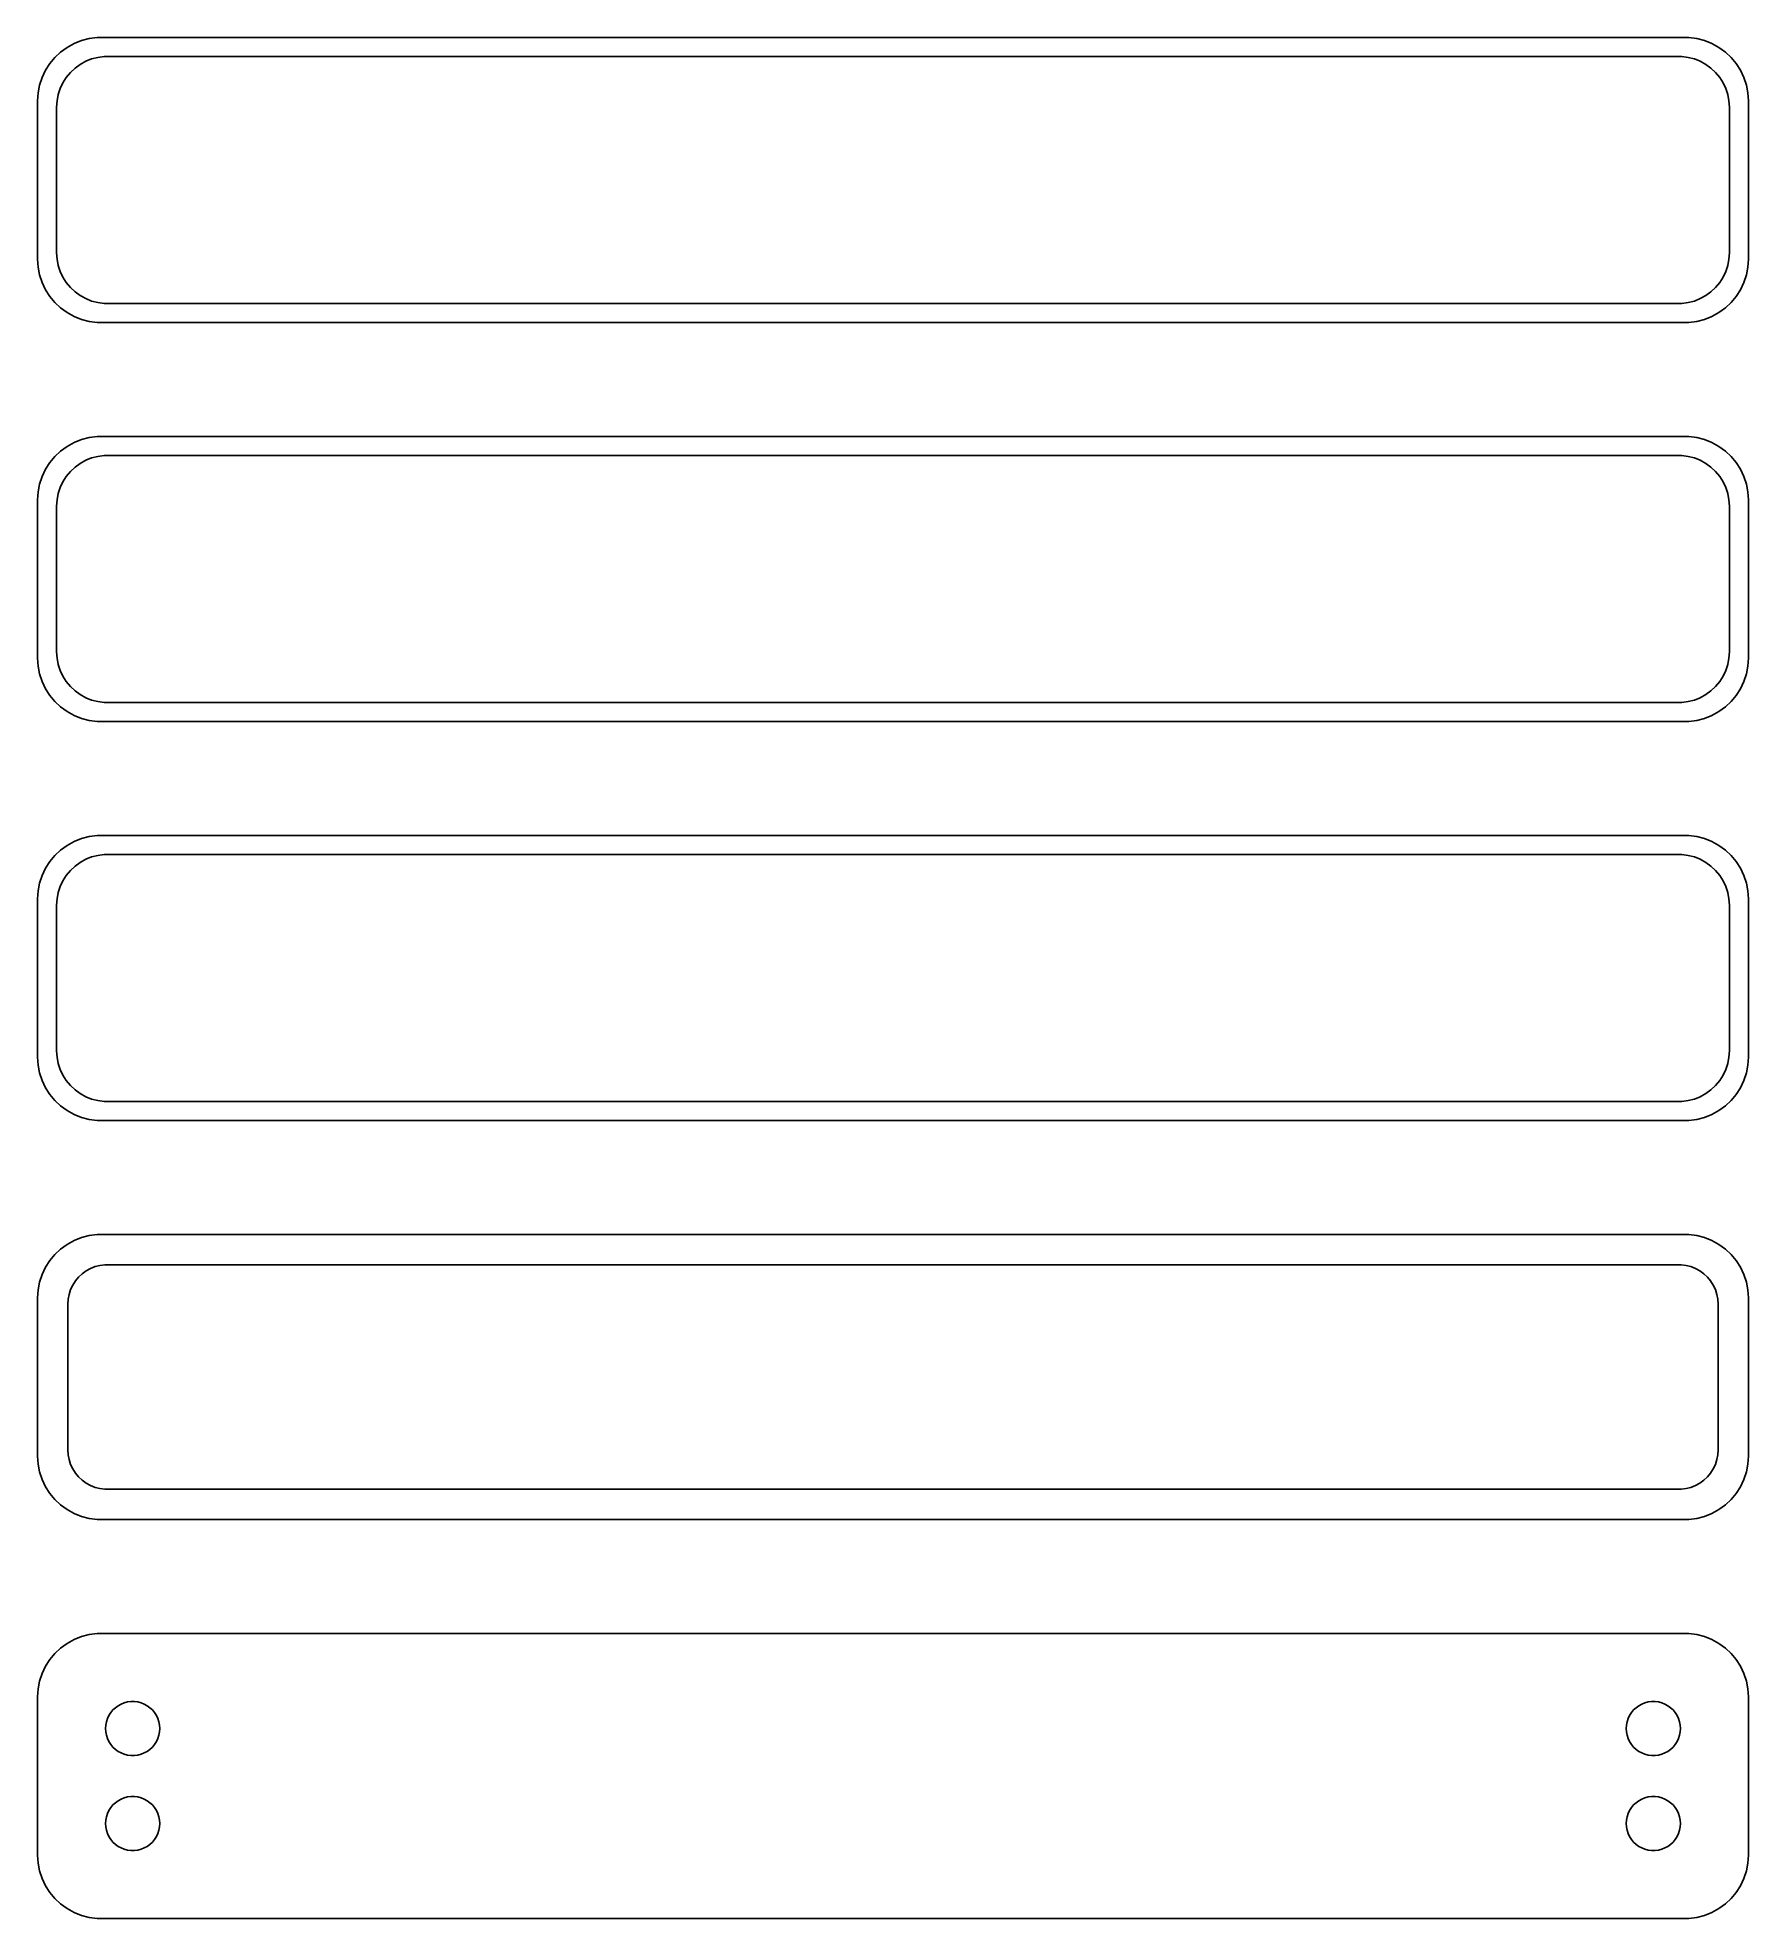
# Model space of a CAD drawing. Header units: metres. Extents: x -68 to 68, y 146 to 295.
import ezdxf

# ---------------------------------------------------------------- set-up
doc = ezdxf.new("R2010")
doc.units = ezdxf.units.M

msp = doc.modelspace()

# ---------------------------------------------------------------- linework, layer by layer
for p, q in [((-64.6289, 294.274), (-65.1791, 293.972)), ((-64.0451, 294.505), (-64.6289, 294.274)), ((-63.4369, 294.661), (-64.0451, 294.505)), ((-62.8139, 294.74), (-63.4369, 294.661)), ((62.8139, 294.74), (-62.8139, 294.74)), ((63.4369, 294.661), (62.8139, 294.74)), ((64.0451, 294.505), (63.4369, 294.661)), ((64.6289, 294.274), (64.0451, 294.505)), ((65.1791, 293.972), (64.6289, 294.274)), ((-66.5451, 292.689), (-66.8815, 292.159)), ((-66.1448, 293.173), (-66.5451, 292.689)), ((-65.6871, 293.603), (-66.1448, 293.173)), ((-65.1791, 293.972), (-65.6871, 293.603)), ((-64.5497, 292.332), (-64.1433, 292.627)), ((-64.1433, 292.627), (-63.7031, 292.869)), ((-63.7031, 292.869), (-63.2361, 293.054)), ((-63.2361, 293.054), (-62.7495, 293.179)), ((-62.7495, 293.179), (-62.2512, 293.242)), ((-62.2512, 293.242), (62.2512, 293.242)), ((62.2512, 293.242), (62.7495, 293.179)), ((62.7495, 293.179), (63.2361, 293.054)), ((63.2361, 293.054), (63.7031, 292.869)), ((63.7031, 292.869), (64.1433, 292.627)), ((64.1433, 292.627), (64.5497, 292.332)), ((65.6871, 293.603), (65.1791, 293.972)), ((66.1448, 293.173), (65.6871, 293.603)), ((66.5451, 292.689), (66.1448, 293.173)), ((66.8815, 292.159), (66.5451, 292.689)), ((-67.1489, 291.591), (-67.3429, 290.993)), ((-66.8815, 292.159), (-67.1489, 291.591)), ((-65.7191, 290.722), (-65.5052, 291.177)), ((-65.5052, 291.177), (-65.2361, 291.601)), ((-65.2361, 291.601), (-64.9159, 291.988)), ((-64.9159, 291.988), (-64.5497, 292.332)), ((64.5497, 292.332), (64.9159, 291.988)), ((64.9159, 291.988), (65.2361, 291.601)), ((65.2361, 291.601), (65.5052, 291.177)), ((65.5052, 291.177), (65.7191, 290.722)), ((67.1489, 291.591), (66.8815, 292.159)), ((67.3429, 290.993), (67.1489, 291.591)), ((-67.4606, 290.377), (-67.5, 289.75)), ((-67.5, 289.75), (-67.5, 277.25)), ((-67.3429, 290.993), (-67.4606, 290.377)), ((-66, 289.25), (-65.9685, 289.751)), ((-65.9685, 289.751), (-65.8743, 290.245)), ((-65.8743, 290.245), (-65.7191, 290.722)), ((65.7191, 290.722), (65.8743, 290.245)), ((65.8743, 290.245), (65.9685, 289.751)), ((65.9685, 289.751), (66, 289.25)), ((67.4606, 290.377), (67.3429, 290.993)), ((67.5, 289.75), (67.4606, 290.377)), ((67.5, 277.25), (67.5, 289.75)), ((-66, 277.75), (-66, 289.25)), ((66, 289.25), (66, 277.75)), ((-65.9685, 277.249), (-66, 277.75)), ((66, 277.75), (65.9685, 277.249)), ((-67.5, 277.25), (-67.4606, 276.623)), ((-67.4606, 276.623), (-67.3429, 276.007)), ((-65.8743, 276.755), (-65.9685, 277.249)), ((-65.7191, 276.278), (-65.8743, 276.755)), ((-65.5052, 275.823), (-65.7191, 276.278)), ((65.7191, 276.278), (65.5052, 275.823)), ((65.8743, 276.755), (65.7191, 276.278)), ((65.9685, 277.249), (65.8743, 276.755)), ((67.3429, 276.007), (67.4606, 276.623)), ((67.4606, 276.623), (67.5, 277.25)), ((-67.3429, 276.007), (-67.1489, 275.409)), ((-67.1489, 275.409), (-66.8815, 274.841)), ((-66.8815, 274.841), (-66.5451, 274.311)), ((-65.2361, 275.399), (-65.5052, 275.823)), ((-64.9159, 275.012), (-65.2361, 275.399)), ((-64.5497, 274.668), (-64.9159, 275.012)), ((64.9159, 275.012), (64.5497, 274.668)), ((65.2361, 275.399), (64.9159, 275.012)), ((65.5052, 275.823), (65.2361, 275.399)), ((66.5451, 274.311), (66.8815, 274.841)), ((66.8815, 274.841), (67.1489, 275.409)), ((67.1489, 275.409), (67.3429, 276.007)), ((-66.5451, 274.311), (-66.1448, 273.827)), ((-66.1448, 273.827), (-65.6871, 273.397)), ((-65.6871, 273.397), (-65.1791, 273.028)), ((-64.1433, 274.373), (-64.5497, 274.668)), ((-63.7031, 274.131), (-64.1433, 274.373)), ((-63.2361, 273.946), (-63.7031, 274.131)), ((-62.7495, 273.821), (-63.2361, 273.946)), ((-62.2512, 273.758), (-62.7495, 273.821)), ((62.2512, 273.758), (-62.2512, 273.758)), ((62.7495, 273.821), (62.2512, 273.758)), ((63.2361, 273.946), (62.7495, 273.821)), ((63.7031, 274.131), (63.2361, 273.946)), ((64.1433, 274.373), (63.7031, 274.131)), ((64.5497, 274.668), (64.1433, 274.373)), ((65.1791, 273.028), (65.6871, 273.397)), ((65.6871, 273.397), (66.1448, 273.827)), ((66.1448, 273.827), (66.5451, 274.311)), ((-65.1791, 273.028), (-64.6289, 272.726)), ((-64.6289, 272.726), (-64.0451, 272.495)), ((-64.0451, 272.495), (-63.4369, 272.339)), ((-63.4369, 272.339), (-62.8139, 272.26)), ((-62.8139, 272.26), (62.8139, 272.26)), ((62.8139, 272.26), (63.4369, 272.339)), ((63.4369, 272.339), (64.0451, 272.495)), ((64.0451, 272.495), (64.6289, 272.726)), ((64.6289, 272.726), (65.1791, 273.028)), ((-64.0451, 263.005), (-64.6289, 262.774)), ((-63.4369, 263.161), (-64.0451, 263.005)), ((-62.8139, 263.24), (-63.4369, 263.161)), ((62.8139, 263.24), (-62.8139, 263.24)), ((63.4369, 263.161), (62.8139, 263.24)), ((64.0451, 263.005), (63.4369, 263.161)), ((64.6289, 262.774), (64.0451, 263.005)), ((-66.1448, 261.673), (-66.5451, 261.189)), ((-65.6871, 262.103), (-66.1448, 261.673)), ((-65.1791, 262.472), (-65.6871, 262.103)), ((-64.6289, 262.774), (-65.1791, 262.472)), ((-64.1433, 261.127), (-63.7031, 261.369)), ((-63.7031, 261.369), (-63.2361, 261.554)), ((-63.2361, 261.554), (-62.7495, 261.679)), ((-62.7495, 261.679), (-62.2512, 261.742)), ((-62.2512, 261.742), (62.2512, 261.742)), ((62.2512, 261.742), (62.7495, 261.679)), ((62.7495, 261.679), (63.2361, 261.554)), ((63.2361, 261.554), (63.7031, 261.369)), ((63.7031, 261.369), (64.1433, 261.127)), ((65.1791, 262.472), (64.6289, 262.774)), ((65.6871, 262.103), (65.1791, 262.472)), ((66.1448, 261.673), (65.6871, 262.103)), ((66.5451, 261.189), (66.1448, 261.673)), ((-67.1489, 260.091), (-67.3429, 259.493)), ((-66.8815, 260.659), (-67.1489, 260.091)), ((-66.5451, 261.189), (-66.8815, 260.659)), ((-65.5052, 259.677), (-65.2361, 260.101)), ((-65.2361, 260.101), (-64.9159, 260.488)), ((-64.9159, 260.488), (-64.5497, 260.832)), ((-64.5497, 260.832), (-64.1433, 261.127)), ((64.1433, 261.127), (64.5497, 260.832)), ((64.5497, 260.832), (64.9159, 260.488)), ((64.9159, 260.488), (65.2361, 260.101)), ((65.2361, 260.101), (65.5052, 259.677)), ((66.8815, 260.659), (66.5451, 261.189)), ((67.1489, 260.091), (66.8815, 260.659)), ((67.3429, 259.493), (67.1489, 260.091)), ((-67.4606, 258.877), (-67.5, 258.25)), ((-67.3429, 259.493), (-67.4606, 258.877)), ((-65.9685, 258.251), (-65.8743, 258.745)), ((-65.8743, 258.745), (-65.7191, 259.222)), ((-65.7191, 259.222), (-65.5052, 259.677)), ((65.5052, 259.677), (65.7191, 259.222)), ((65.7191, 259.222), (65.8743, 258.745)), ((65.8743, 258.745), (65.9685, 258.251)), ((67.4606, 258.877), (67.3429, 259.493)), ((67.5, 258.25), (67.4606, 258.877)), ((-67.5, 258.25), (-67.5, 245.75)), ((-66, 257.75), (-65.9685, 258.251)), ((-66, 246.25), (-66, 257.75)), ((65.9685, 258.251), (66, 257.75)), ((66, 257.75), (66, 246.25)), ((67.5, 245.75), (67.5, 258.25)), ((-67.5, 245.75), (-67.4606, 245.123)), ((-67.4606, 245.123), (-67.3429, 244.507)), ((-65.9685, 245.749), (-66, 246.25)), ((-65.8743, 245.255), (-65.9685, 245.749)), ((-65.7191, 244.778), (-65.8743, 245.255)), ((65.8743, 245.255), (65.7191, 244.778)), ((65.9685, 245.749), (65.8743, 245.255)), ((66, 246.25), (65.9685, 245.749)), ((67.3429, 244.507), (67.4606, 245.123)), ((67.4606, 245.123), (67.5, 245.75)), ((-67.3429, 244.507), (-67.1489, 243.909)), ((-67.1489, 243.909), (-66.8815, 243.341)), ((-65.5052, 244.323), (-65.7191, 244.778)), ((-65.2361, 243.899), (-65.5052, 244.323)), ((-64.9159, 243.512), (-65.2361, 243.899)), ((-64.5497, 243.168), (-64.9159, 243.512)), ((64.9159, 243.512), (64.5497, 243.168)), ((65.2361, 243.899), (64.9159, 243.512)), ((65.5052, 244.323), (65.2361, 243.899)), ((65.7191, 244.778), (65.5052, 244.323)), ((66.8815, 243.341), (67.1489, 243.909)), ((67.1489, 243.909), (67.3429, 244.507)), ((-66.8815, 243.341), (-66.5451, 242.811)), ((-66.5451, 242.811), (-66.1448, 242.327)), ((-66.1448, 242.327), (-65.6871, 241.897)), ((-64.1433, 242.873), (-64.5497, 243.168)), ((-63.7031, 242.631), (-64.1433, 242.873)), ((-63.2361, 242.446), (-63.7031, 242.631)), ((-62.7495, 242.321), (-63.2361, 242.446)), ((-62.2512, 242.258), (-62.7495, 242.321)), ((62.2512, 242.258), (-62.2512, 242.258)), ((62.7495, 242.321), (62.2512, 242.258)), ((63.2361, 242.446), (62.7495, 242.321)), ((63.7031, 242.631), (63.2361, 242.446)), ((64.1433, 242.873), (63.7031, 242.631)), ((64.5497, 243.168), (64.1433, 242.873)), ((65.6871, 241.897), (66.1448, 242.327)), ((66.1448, 242.327), (66.5451, 242.811)), ((66.5451, 242.811), (66.8815, 243.341)), ((-65.6871, 241.897), (-65.1791, 241.528)), ((-65.1791, 241.528), (-64.6289, 241.226)), ((-64.6289, 241.226), (-64.0451, 240.995)), ((-64.0451, 240.995), (-63.4369, 240.839)), ((-63.4369, 240.839), (-62.8139, 240.76)), ((-62.8139, 240.76), (62.8139, 240.76)), ((62.8139, 240.76), (63.4369, 240.839)), ((63.4369, 240.839), (64.0451, 240.995)), ((64.0451, 240.995), (64.6289, 241.226)), ((64.6289, 241.226), (65.1791, 241.528)), ((65.1791, 241.528), (65.6871, 241.897)), ((-63.4369, 231.661), (-64.0451, 231.505)), ((-62.8139, 231.74), (-63.4369, 231.661)), ((62.8139, 231.74), (-62.8139, 231.74)), ((63.4369, 231.661), (62.8139, 231.74)), ((64.0451, 231.505), (63.4369, 231.661)), ((-66.1448, 230.173), (-66.5451, 229.689)), ((-65.6871, 230.603), (-66.1448, 230.173)), ((-65.1791, 230.972), (-65.6871, 230.603)), ((-64.6289, 231.274), (-65.1791, 230.972)), ((-64.0451, 231.505), (-64.6289, 231.274)), ((-63.2361, 230.054), (-62.7495, 230.179)), ((-62.7495, 230.179), (-62.2512, 230.242)), ((-62.2512, 230.242), (62.2512, 230.242)), ((62.2512, 230.242), (62.7495, 230.179)), ((62.7495, 230.179), (63.2361, 230.054)), ((64.6289, 231.274), (64.0451, 231.505)), ((65.1791, 230.972), (64.6289, 231.274)), ((65.6871, 230.603), (65.1791, 230.972)), ((66.1448, 230.173), (65.6871, 230.603)), ((66.5451, 229.689), (66.1448, 230.173)), ((-66.8815, 229.159), (-67.1489, 228.591)), ((-66.5451, 229.689), (-66.8815, 229.159)), ((-65.2361, 228.601), (-64.9159, 228.988)), ((-64.9159, 228.988), (-64.5497, 229.332)), ((-64.5497, 229.332), (-64.1433, 229.627)), ((-64.1433, 229.627), (-63.7031, 229.869)), ((-63.7031, 229.869), (-63.2361, 230.054)), ((63.2361, 230.054), (63.7031, 229.869)), ((63.7031, 229.869), (64.1433, 229.627)), ((64.1433, 229.627), (64.5497, 229.332)), ((64.5497, 229.332), (64.9159, 228.988)), ((64.9159, 228.988), (65.2361, 228.601)), ((66.8815, 229.159), (66.5451, 229.689)), ((67.1489, 228.591), (66.8815, 229.159)), ((-67.4606, 227.377), (-67.5, 226.75)), ((-67.3429, 227.993), (-67.4606, 227.377)), ((-67.1489, 228.591), (-67.3429, 227.993)), ((-65.9685, 226.751), (-65.8743, 227.245)), ((-65.8743, 227.245), (-65.7191, 227.722)), ((-65.7191, 227.722), (-65.5052, 228.177)), ((-65.5052, 228.177), (-65.2361, 228.601)), ((65.2361, 228.601), (65.5052, 228.177)), ((65.5052, 228.177), (65.7191, 227.722)), ((65.7191, 227.722), (65.8743, 227.245)), ((65.8743, 227.245), (65.9685, 226.751)), ((67.3429, 227.993), (67.1489, 228.591)), ((67.4606, 227.377), (67.3429, 227.993)), ((67.5, 226.75), (67.4606, 227.377)), ((-67.5, 226.75), (-67.5, 214.25)), ((-66, 226.25), (-65.9685, 226.751)), ((-66, 214.75), (-66, 226.25)), ((65.9685, 226.751), (66, 226.25)), ((66, 226.25), (66, 214.75)), ((67.5, 214.25), (67.5, 226.75)), ((-67.5, 214.25), (-67.4606, 213.623)), ((-65.9685, 214.249), (-66, 214.75)), ((-65.8743, 213.755), (-65.9685, 214.249)), ((65.9685, 214.249), (65.8743, 213.755)), ((66, 214.75), (65.9685, 214.249)), ((67.4606, 213.623), (67.5, 214.25)), ((-67.4606, 213.623), (-67.3429, 213.007)), ((-67.3429, 213.007), (-67.1489, 212.409)), ((-67.1489, 212.409), (-66.8815, 211.841)), ((-65.7191, 213.278), (-65.8743, 213.755)), ((-65.5052, 212.823), (-65.7191, 213.278)), ((-65.2361, 212.399), (-65.5052, 212.823)), ((-64.9159, 212.012), (-65.2361, 212.399)), ((65.2361, 212.399), (64.9159, 212.012)), ((65.5052, 212.823), (65.2361, 212.399)), ((65.7191, 213.278), (65.5052, 212.823)), ((65.8743, 213.755), (65.7191, 213.278)), ((66.8815, 211.841), (67.1489, 212.409)), ((67.1489, 212.409), (67.3429, 213.007)), ((67.3429, 213.007), (67.4606, 213.623)), ((-66.8815, 211.841), (-66.5451, 211.311)), ((-66.5451, 211.311), (-66.1448, 210.827)), ((-64.5497, 211.668), (-64.9159, 212.012)), ((-64.1433, 211.373), (-64.5497, 211.668)), ((-63.7031, 211.131), (-64.1433, 211.373)), ((-63.2361, 210.946), (-63.7031, 211.131)), ((-62.7495, 210.821), (-63.2361, 210.946)), ((63.2361, 210.946), (62.7495, 210.821)), ((63.7031, 211.131), (63.2361, 210.946)), ((64.1433, 211.373), (63.7031, 211.131)), ((64.5497, 211.668), (64.1433, 211.373)), ((64.9159, 212.012), (64.5497, 211.668)), ((66.1448, 210.827), (66.5451, 211.311)), ((66.5451, 211.311), (66.8815, 211.841)), ((-66.1448, 210.827), (-65.6871, 210.397)), ((-65.6871, 210.397), (-65.1791, 210.028)), ((-65.1791, 210.028), (-64.6289, 209.726)), ((-64.6289, 209.726), (-64.0451, 209.495)), ((-64.0451, 209.495), (-63.4369, 209.339)), ((-62.2512, 210.758), (-62.7495, 210.821)), ((62.2512, 210.758), (-62.2512, 210.758)), ((62.7495, 210.821), (62.2512, 210.758)), ((63.4369, 209.339), (64.0451, 209.495)), ((64.0451, 209.495), (64.6289, 209.726)), ((64.6289, 209.726), (65.1791, 210.028)), ((65.1791, 210.028), (65.6871, 210.397)), ((65.6871, 210.397), (66.1448, 210.827)), ((-63.4369, 209.339), (-62.8139, 209.26)), ((-62.8139, 209.26), (62.8139, 209.26)), ((62.8139, 209.26), (63.4369, 209.339)), ((-65.6871, 199.103), (-66.1448, 198.673)), ((-65.1791, 199.472), (-65.6871, 199.103)), ((-64.6289, 199.774), (-65.1791, 199.472)), ((-64.0451, 200.005), (-64.6289, 199.774)), ((-63.4369, 200.161), (-64.0451, 200.005)), ((-62.8139, 200.24), (-63.4369, 200.161)), ((62.8139, 200.24), (-62.8139, 200.24)), ((63.4369, 200.161), (62.8139, 200.24)), ((64.0451, 200.005), (63.4369, 200.161)), ((64.6289, 199.774), (64.0451, 200.005)), ((65.1791, 199.472), (64.6289, 199.774)), ((65.6871, 199.103), (65.1791, 199.472)), ((66.1448, 198.673), (65.6871, 199.103)), ((-66.8815, 197.659), (-67.1489, 197.091)), ((-66.5451, 198.189), (-66.8815, 197.659)), ((-66.1448, 198.673), (-66.5451, 198.189)), ((-63.668, 197.378), (-63.3254, 197.567)), ((-63.3254, 197.567), (-62.9619, 197.711)), ((-62.9619, 197.711), (-62.5833, 197.808)), ((-62.5833, 197.808), (-62.1954, 197.857)), ((-62.1954, 197.857), (62.1954, 197.857)), ((62.1954, 197.857), (62.5833, 197.808)), ((62.5833, 197.808), (62.9619, 197.711)), ((62.9619, 197.711), (63.3254, 197.567)), ((63.3254, 197.567), (63.668, 197.378)), ((66.5451, 198.189), (66.1448, 198.673)), ((66.8815, 197.659), (66.5451, 198.189)), ((67.1489, 197.091), (66.8815, 197.659)), ((-67.3429, 196.493), (-67.4606, 195.877)), ((-67.1489, 197.091), (-67.3429, 196.493)), ((-64.8943, 195.896), (-64.7279, 196.25)), ((-64.7279, 196.25), (-64.5184, 196.58)), ((-64.5184, 196.58), (-64.2692, 196.881)), ((-64.2692, 196.881), (-63.9842, 197.149)), ((-63.9842, 197.149), (-63.668, 197.378)), ((63.668, 197.378), (63.9842, 197.149)), ((63.9842, 197.149), (64.2692, 196.881)), ((64.2692, 196.881), (64.5184, 196.58)), ((64.5184, 196.58), (64.7279, 196.25)), ((64.7279, 196.25), (64.8943, 195.896)), ((67.3429, 196.493), (67.1489, 197.091)), ((67.4606, 195.877), (67.3429, 196.493)), ((-67.4606, 195.877), (-67.5, 195.25)), ((-67.5, 195.25), (-67.5, 182.75)), ((-65.1129, 194.75), (-65.0884, 195.14)), ((-65.1129, 183.25), (-65.1129, 194.75)), ((-65.0884, 195.14), (-65.0151, 195.524)), ((-65.0151, 195.524), (-64.8943, 195.896)), ((64.8943, 195.896), (65.0151, 195.524)), ((65.0151, 195.524), (65.0884, 195.14)), ((65.0884, 195.14), (65.1129, 194.75)), ((65.1129, 194.75), (65.1129, 183.25)), ((67.5, 195.25), (67.4606, 195.877)), ((67.5, 182.75), (67.5, 195.25)), ((-67.5, 182.75), (-67.4606, 182.123)), ((-65.0884, 182.86), (-65.1129, 183.25)), ((-65.0151, 182.476), (-65.0884, 182.86)), ((65.0884, 182.86), (65.0151, 182.476)), ((65.1129, 183.25), (65.0884, 182.86)), ((67.4606, 182.123), (67.5, 182.75)), ((-67.4606, 182.123), (-67.3429, 181.507)), ((-67.3429, 181.507), (-67.1489, 180.909)), ((-64.8943, 182.104), (-65.0151, 182.476)), ((-64.7279, 181.75), (-64.8943, 182.104)), ((-64.5184, 181.42), (-64.7279, 181.75)), ((-64.2692, 181.119), (-64.5184, 181.42)), ((64.5184, 181.42), (64.2692, 181.119)), ((64.7279, 181.75), (64.5184, 181.42)), ((64.8943, 182.104), (64.7279, 181.75)), ((65.0151, 182.476), (64.8943, 182.104)), ((67.1489, 180.909), (67.3429, 181.507)), ((67.3429, 181.507), (67.4606, 182.123)), ((-67.1489, 180.909), (-66.8815, 180.341)), ((-66.8815, 180.341), (-66.5451, 179.811)), ((-66.5451, 179.811), (-66.1448, 179.327)), ((-63.9842, 180.851), (-64.2692, 181.119)), ((-63.668, 180.622), (-63.9842, 180.851)), ((-63.3254, 180.433), (-63.668, 180.622)), ((-62.9619, 180.289), (-63.3254, 180.433)), ((-62.5833, 180.192), (-62.9619, 180.289)), ((-62.1954, 180.143), (-62.5833, 180.192)), ((62.1954, 180.143), (-62.1954, 180.143)), ((62.5833, 180.192), (62.1954, 180.143)), ((62.9619, 180.289), (62.5833, 180.192)), ((63.3254, 180.433), (62.9619, 180.289)), ((63.668, 180.622), (63.3254, 180.433)), ((63.9842, 180.851), (63.668, 180.622)), ((64.2692, 181.119), (63.9842, 180.851)), ((66.1448, 179.327), (66.5451, 179.811)), ((66.5451, 179.811), (66.8815, 180.341)), ((66.8815, 180.341), (67.1489, 180.909)), ((-66.1448, 179.327), (-65.6871, 178.897)), ((-65.6871, 178.897), (-65.1791, 178.528)), ((-65.1791, 178.528), (-64.6289, 178.226)), ((-64.6289, 178.226), (-64.0451, 177.995)), ((64.0451, 177.995), (64.6289, 178.226)), ((64.6289, 178.226), (65.1791, 178.528)), ((65.1791, 178.528), (65.6871, 178.897)), ((65.6871, 178.897), (66.1448, 179.327)), ((-64.0451, 177.995), (-63.4369, 177.839)), ((-63.4369, 177.839), (-62.8139, 177.76)), ((-62.8139, 177.76), (62.8139, 177.76)), ((62.8139, 177.76), (63.4369, 177.839)), ((63.4369, 177.839), (64.0451, 177.995)), ((-65.1791, 167.972), (-65.6871, 167.603)), ((-64.6289, 168.274), (-65.1791, 167.972)), ((-64.0451, 168.505), (-64.6289, 168.274)), ((-63.4369, 168.661), (-64.0451, 168.505)), ((-62.8139, 168.74), (-63.4369, 168.661)), ((62.8139, 168.74), (-62.8139, 168.74)), ((63.4369, 168.661), (62.8139, 168.74)), ((64.0451, 168.505), (63.4369, 168.661)), ((64.6289, 168.274), (64.0451, 168.505)), ((65.1791, 167.972), (64.6289, 168.274)), ((65.6871, 167.603), (65.1791, 167.972)), ((-66.5451, 166.689), (-66.8815, 166.159)), ((-66.1448, 167.173), (-66.5451, 166.689)), ((-65.6871, 167.603), (-66.1448, 167.173)), ((66.1448, 167.173), (65.6871, 167.603)), ((66.5451, 166.689), (66.1448, 167.173)), ((66.8815, 166.159), (66.5451, 166.689)), ((-67.3429, 164.993), (-67.4606, 164.377)), ((-67.1489, 165.591), (-67.3429, 164.993)), ((-66.8815, 166.159), (-67.1489, 165.591)), ((67.1489, 165.591), (66.8815, 166.159)), ((67.3429, 164.993), (67.1489, 165.591)), ((67.4606, 164.377), (67.3429, 164.993)), ((-67.4606, 164.377), (-67.5, 163.75)), ((-67.5, 163.75), (-67.5, 151.25)), ((-60.6598, 163.281), (-60.4001, 163.347)), ((-60.4001, 163.347), (-60.1341, 163.381)), ((-60.1341, 163.381), (-59.8659, 163.381)), ((-59.8659, 163.381), (-59.5999, 163.347)), ((-59.5999, 163.347), (-59.3401, 163.281)), ((59.3401, 163.281), (59.5999, 163.347)), ((59.5999, 163.347), (59.8659, 163.381)), ((59.8659, 163.381), (60.1341, 163.381)), ((60.1341, 163.381), (60.4001, 163.347)), ((60.4001, 163.347), (60.6598, 163.281)), ((67.5, 163.75), (67.4606, 164.377)), ((67.5, 151.25), (67.5, 163.75)), ((-62.0682, 161.781), (-61.9853, 162.036)), ((-61.9853, 162.036), (-61.8712, 162.279)), ((-61.8712, 162.279), (-61.7275, 162.505)), ((-61.7275, 162.505), (-61.5565, 162.712)), ((-61.5565, 162.712), (-61.3611, 162.895)), ((-61.3611, 162.895), (-61.1441, 163.053)), ((-61.1441, 163.053), (-60.9092, 163.182)), ((-60.9092, 163.182), (-60.6598, 163.281)), ((-59.3401, 163.281), (-59.0908, 163.182)), ((-59.0908, 163.182), (-58.8559, 163.053)), ((-58.8559, 163.053), (-58.6389, 162.895)), ((-58.6389, 162.895), (-58.4434, 162.712)), ((-58.4434, 162.712), (-58.2725, 162.505)), ((-58.2725, 162.505), (-58.1288, 162.279)), ((-58.1288, 162.279), (-58.0146, 162.036)), ((-58.0146, 162.036), (-57.9318, 161.781)), ((57.9318, 161.781), (58.0146, 162.036)), ((58.0146, 162.036), (58.1288, 162.279)), ((58.1288, 162.279), (58.2725, 162.505)), ((58.2725, 162.505), (58.4434, 162.712)), ((58.4434, 162.712), (58.6389, 162.895)), ((58.6389, 162.895), (58.8559, 163.053)), ((58.8559, 163.053), (59.0908, 163.182)), ((59.0908, 163.182), (59.3401, 163.281)), ((60.6598, 163.281), (60.9092, 163.182)), ((60.9092, 163.182), (61.1441, 163.053)), ((61.1441, 163.053), (61.3611, 162.895)), ((61.3611, 162.895), (61.5565, 162.712)), ((61.5565, 162.712), (61.7275, 162.505)), ((61.7275, 162.505), (61.8712, 162.279)), ((61.8712, 162.279), (61.9853, 162.036)), ((61.9853, 162.036), (62.0682, 161.781)), ((-62.1353, 161.25), (-62.1185, 161.518)), ((-62.1185, 160.982), (-62.1353, 161.25)), ((-62.1185, 161.518), (-62.0682, 161.781)), ((-62.0682, 160.719), (-62.1185, 160.982)), ((-61.9853, 160.464), (-62.0682, 160.719)), ((-61.8712, 160.221), (-61.9853, 160.464)), ((-58.0146, 160.464), (-58.1288, 160.221)), ((-57.9318, 160.719), (-58.0146, 160.464)), ((-57.9318, 161.781), (-57.8815, 161.518)), ((-57.8815, 160.982), (-57.9318, 160.719)), ((-57.8815, 161.518), (-57.8647, 161.25)), ((-57.8647, 161.25), (-57.8815, 160.982)), ((57.8647, 161.25), (57.8815, 161.518)), ((57.8815, 160.982), (57.8647, 161.25)), ((57.8815, 161.518), (57.9318, 161.781)), ((57.9318, 160.719), (57.8815, 160.982)), ((58.0146, 160.464), (57.9318, 160.719)), ((58.1288, 160.221), (58.0146, 160.464)), ((61.9853, 160.464), (61.8712, 160.221)), ((62.0682, 160.719), (61.9853, 160.464)), ((62.0682, 161.781), (62.1185, 161.518)), ((62.1185, 160.982), (62.0682, 160.719)), ((62.1185, 161.518), (62.1353, 161.25)), ((62.1353, 161.25), (62.1185, 160.982)), ((-61.7275, 159.995), (-61.8712, 160.221)), ((-61.5565, 159.788), (-61.7275, 159.995)), ((-61.3611, 159.605), (-61.5565, 159.788)), ((-61.1441, 159.447), (-61.3611, 159.605)), ((-60.9092, 159.318), (-61.1441, 159.447)), ((-60.6598, 159.219), (-60.9092, 159.318)), ((-60.4001, 159.153), (-60.6598, 159.219)), ((-60.1341, 159.119), (-60.4001, 159.153)), ((-59.8659, 159.119), (-60.1341, 159.119)), ((-59.5999, 159.153), (-59.8659, 159.119)), ((-59.3401, 159.219), (-59.5999, 159.153)), ((-59.0908, 159.318), (-59.3401, 159.219)), ((-58.8559, 159.447), (-59.0908, 159.318)), ((-58.6389, 159.605), (-58.8559, 159.447)), ((-58.4434, 159.788), (-58.6389, 159.605)), ((-58.2725, 159.995), (-58.4434, 159.788)), ((-58.1288, 160.221), (-58.2725, 159.995)), ((58.2725, 159.995), (58.1288, 160.221)), ((58.4434, 159.788), (58.2725, 159.995)), ((58.6389, 159.605), (58.4434, 159.788)), ((58.8559, 159.447), (58.6389, 159.605)), ((59.0908, 159.318), (58.8559, 159.447)), ((59.3401, 159.219), (59.0908, 159.318)), ((59.5999, 159.153), (59.3401, 159.219)), ((59.8659, 159.119), (59.5999, 159.153)), ((60.1341, 159.119), (59.8659, 159.119)), ((60.4001, 159.153), (60.1341, 159.119)), ((60.6598, 159.219), (60.4001, 159.153)), ((60.9092, 159.318), (60.6598, 159.219)), ((61.1441, 159.447), (60.9092, 159.318)), ((61.3611, 159.605), (61.1441, 159.447)), ((61.5565, 159.788), (61.3611, 159.605)), ((61.7275, 159.995), (61.5565, 159.788)), ((61.8712, 160.221), (61.7275, 159.995)), ((-62.0682, 154.281), (-61.9853, 154.536)), ((-61.9853, 154.536), (-61.8712, 154.779)), ((-61.8712, 154.779), (-61.7275, 155.005)), ((-61.7275, 155.005), (-61.5565, 155.212)), ((-61.5565, 155.212), (-61.3611, 155.395)), ((-61.3611, 155.395), (-61.1441, 155.553)), ((-61.1441, 155.553), (-60.9092, 155.682)), ((-60.9092, 155.682), (-60.6598, 155.781)), ((-60.6598, 155.781), (-60.4001, 155.847)), ((-60.4001, 155.847), (-60.1341, 155.881)), ((-60.1341, 155.881), (-59.8659, 155.881)), ((-59.8659, 155.881), (-59.5999, 155.847)), ((-59.5999, 155.847), (-59.3401, 155.781)), ((-59.3401, 155.781), (-59.0908, 155.682)), ((-59.0908, 155.682), (-58.8559, 155.553)), ((-58.8559, 155.553), (-58.6389, 155.395)), ((-58.6389, 155.395), (-58.4434, 155.212)), ((-58.4434, 155.212), (-58.2725, 155.005)), ((-58.2725, 155.005), (-58.1288, 154.779)), ((-58.1288, 154.779), (-58.0146, 154.536)), ((-58.0146, 154.536), (-57.9318, 154.281)), ((57.9318, 154.281), (58.0146, 154.536)), ((58.0146, 154.536), (58.1288, 154.779)), ((58.1288, 154.779), (58.2725, 155.005)), ((58.2725, 155.005), (58.4434, 155.212)), ((58.4434, 155.212), (58.6389, 155.395)), ((58.6389, 155.395), (58.8559, 155.553)), ((58.8559, 155.553), (59.0908, 155.682)), ((59.0908, 155.682), (59.3401, 155.781)), ((59.3401, 155.781), (59.5999, 155.847)), ((59.5999, 155.847), (59.8659, 155.881)), ((59.8659, 155.881), (60.1341, 155.881)), ((60.1341, 155.881), (60.4001, 155.847)), ((60.4001, 155.847), (60.6598, 155.781)), ((60.6598, 155.781), (60.9092, 155.682)), ((60.9092, 155.682), (61.1441, 155.553)), ((61.1441, 155.553), (61.3611, 155.395)), ((61.3611, 155.395), (61.5565, 155.212)), ((61.5565, 155.212), (61.7275, 155.005)), ((61.7275, 155.005), (61.8712, 154.779)), ((61.8712, 154.779), (61.9853, 154.536)), ((61.9853, 154.536), (62.0682, 154.281)), ((-62.1353, 153.75), (-62.1185, 154.018)), ((-62.1185, 153.482), (-62.1353, 153.75)), ((-62.1185, 154.018), (-62.0682, 154.281)), ((-62.0682, 153.219), (-62.1185, 153.482)), ((-61.9853, 152.964), (-62.0682, 153.219)), ((-61.8712, 152.721), (-61.9853, 152.964)), ((-58.0146, 152.964), (-58.1288, 152.721)), ((-57.9318, 153.219), (-58.0146, 152.964)), ((-57.9318, 154.281), (-57.8815, 154.018)), ((-57.8815, 153.482), (-57.9318, 153.219)), ((-57.8815, 154.018), (-57.8647, 153.75)), ((-57.8647, 153.75), (-57.8815, 153.482)), ((57.8647, 153.75), (57.8815, 154.018)), ((57.8815, 153.482), (57.8647, 153.75)), ((57.8815, 154.018), (57.9318, 154.281)), ((57.9318, 153.219), (57.8815, 153.482)), ((58.0146, 152.964), (57.9318, 153.219)), ((58.1288, 152.721), (58.0146, 152.964)), ((61.9853, 152.964), (61.8712, 152.721)), ((62.0682, 153.219), (61.9853, 152.964)), ((62.0682, 154.281), (62.1185, 154.018)), ((62.1185, 153.482), (62.0682, 153.219)), ((62.1185, 154.018), (62.1353, 153.75)), ((62.1353, 153.75), (62.1185, 153.482)), ((-61.7275, 152.495), (-61.8712, 152.721)), ((-61.5565, 152.288), (-61.7275, 152.495)), ((-61.3611, 152.105), (-61.5565, 152.288)), ((-61.1441, 151.947), (-61.3611, 152.105)), ((-60.9092, 151.818), (-61.1441, 151.947)), ((-60.6598, 151.719), (-60.9092, 151.818)), ((-60.4001, 151.653), (-60.6598, 151.719)), ((-60.1341, 151.619), (-60.4001, 151.653)), ((-59.8659, 151.619), (-60.1341, 151.619)), ((-59.5999, 151.653), (-59.8659, 151.619)), ((-59.3401, 151.719), (-59.5999, 151.653)), ((-59.0908, 151.818), (-59.3401, 151.719)), ((-58.8559, 151.947), (-59.0908, 151.818)), ((-58.6389, 152.105), (-58.8559, 151.947)), ((-58.4434, 152.288), (-58.6389, 152.105)), ((-58.2725, 152.495), (-58.4434, 152.288)), ((-58.1288, 152.721), (-58.2725, 152.495)), ((58.2725, 152.495), (58.1288, 152.721)), ((58.4434, 152.288), (58.2725, 152.495)), ((58.6389, 152.105), (58.4434, 152.288)), ((58.8559, 151.947), (58.6389, 152.105)), ((59.0908, 151.818), (58.8559, 151.947)), ((59.3401, 151.719), (59.0908, 151.818)), ((59.5999, 151.653), (59.3401, 151.719)), ((59.8659, 151.619), (59.5999, 151.653)), ((60.1341, 151.619), (59.8659, 151.619)), ((60.4001, 151.653), (60.1341, 151.619)), ((60.6598, 151.719), (60.4001, 151.653)), ((60.9092, 151.818), (60.6598, 151.719)), ((61.1441, 151.947), (60.9092, 151.818)), ((61.3611, 152.105), (61.1441, 151.947)), ((61.5565, 152.288), (61.3611, 152.105)), ((61.7275, 152.495), (61.5565, 152.288)), ((61.8712, 152.721), (61.7275, 152.495)), ((-67.5, 151.25), (-67.4606, 150.623)), ((-67.4606, 150.623), (-67.3429, 150.007)), ((-67.3429, 150.007), (-67.1489, 149.409)), ((67.1489, 149.409), (67.3429, 150.007)), ((67.3429, 150.007), (67.4606, 150.623)), ((67.4606, 150.623), (67.5, 151.25)), ((-67.1489, 149.409), (-66.8815, 148.841)), ((-66.8815, 148.841), (-66.5451, 148.311)), ((66.5451, 148.311), (66.8815, 148.841)), ((66.8815, 148.841), (67.1489, 149.409)), ((-66.5451, 148.311), (-66.1448, 147.827)), ((-66.1448, 147.827), (-65.6871, 147.397)), ((-65.6871, 147.397), (-65.1791, 147.028)), ((-65.1791, 147.028), (-64.6289, 146.726)), ((64.6289, 146.726), (65.1791, 147.028)), ((65.1791, 147.028), (65.6871, 147.397)), ((65.6871, 147.397), (66.1448, 147.827)), ((66.1448, 147.827), (66.5451, 148.311)), ((-64.6289, 146.726), (-64.0451, 146.495)), ((-64.0451, 146.495), (-63.4369, 146.339)), ((-63.4369, 146.339), (-62.8139, 146.26)), ((-62.8139, 146.26), (62.8139, 146.26)), ((62.8139, 146.26), (63.4369, 146.339)), ((63.4369, 146.339), (64.0451, 146.495)), ((64.0451, 146.495), (64.6289, 146.726))]:
    msp.add_line(p, q)

doc.saveas('drawing.dxf')
